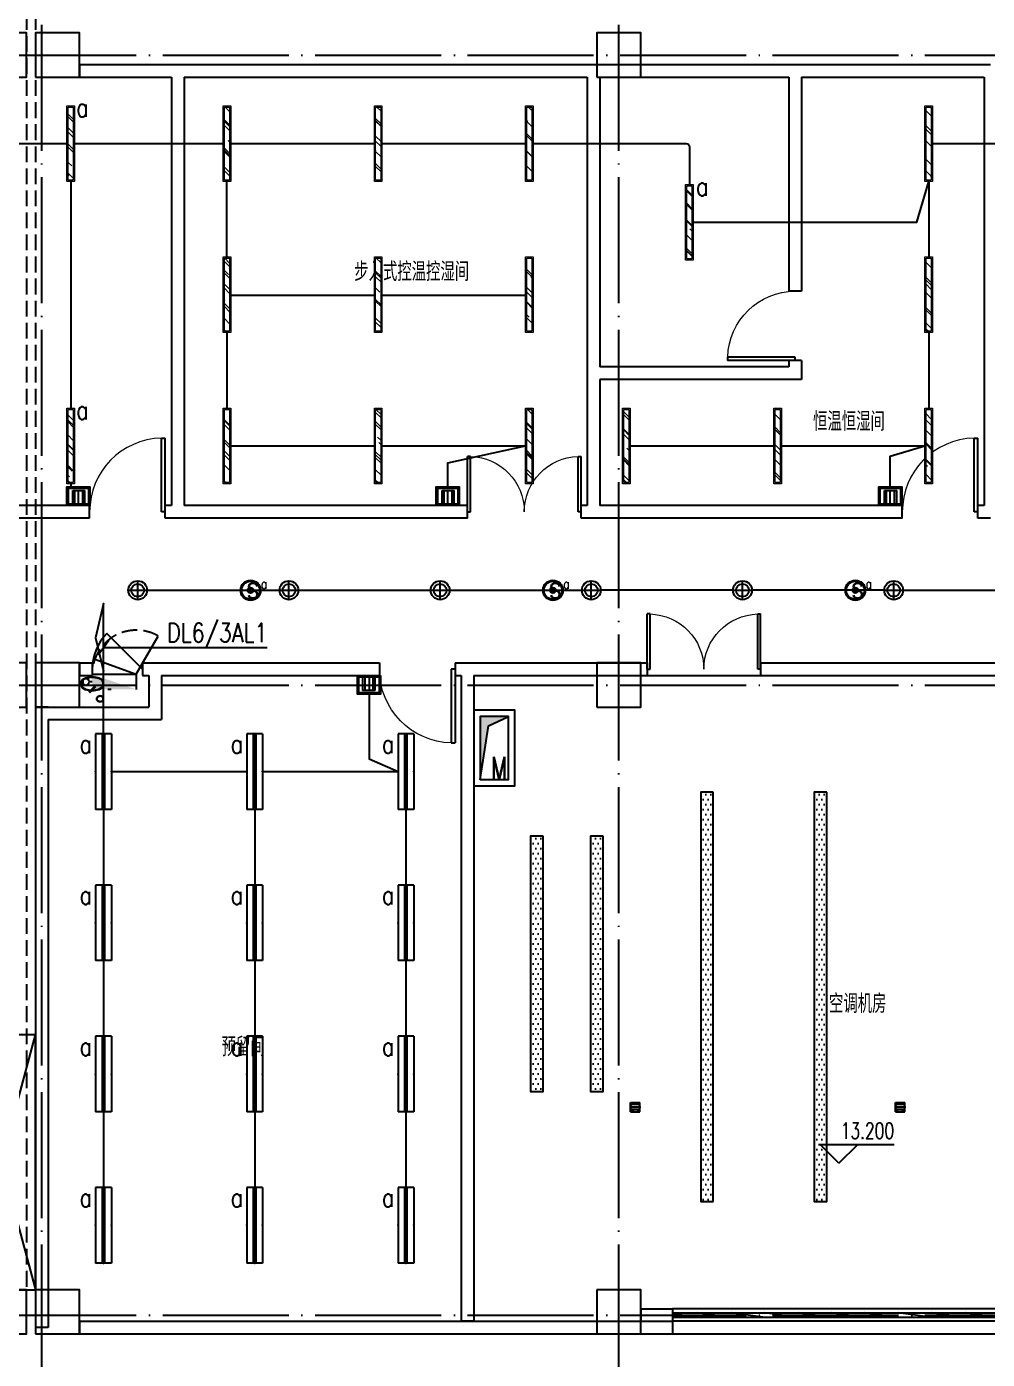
# Model space of a CAD drawing. Extents: x -621157 to 1764546, y -106808 to 741893.
# Drawn here: x 409024 to 424274, y 199297 to 220450 of the extents above; entities that cross this region are included whole.
import ezdxf
from ezdxf.enums import TextEntityAlignment as Align

# ---------------------------------------------------------------- set-up
doc = ezdxf.new("R2010")
doc.units = 0
doc.header["$LTSCALE"] = 1000
doc.header["$MEASUREMENT"] = 0
doc.linetypes.add('XREF-A-101-平面图_t3$0$DASH', pattern=[0.35, 0.25, -0.1])
doc.linetypes.add('XREF-A-101-平面图_t3$0$DOTE', pattern=[2.4200000000000004, 2, -0.2, 0.02, -0.2])
for name, color, linetype in [('0-底图', 7, 'Continuous'), ('A-吊顶图及精装修区域', 7, 'Continuous'), ('EQUIP-照明', 3, 'Continuous'), ('I-LIGHT', 3, 'Continuous'), ('SIG_TEXT', 2, 'Continuous'), ('WIRE-控制', 6, 'Continuous'), ('WIRE-照明', 4, 'Continuous'), ('XREF-A-101-平面图_t3$0$A-COLUMN', 8, 'Continuous'), ('XREF-A-101-平面图_t3$0$A-DIM_ELEV', 8, 'Continuous'), ('XREF-A-101-平面图_t3$0$A-DOTE', 8, 'Continuous'), ('XREF-A-101-平面图_t3$0$A-GROUND', 8, 'Continuous'), ('XREF-A-101-平面图_t3$0$A-PUB_HATCH', 8, 'Continuous'), ('XREF-A-101-平面图_t3$0$A-ROOM-CH', 8, 'Continuous'), ('XREF-A-101-平面图_t3$0$A-SEE', 8, 'Continuous'), ('XREF-A-101-平面图_t3$0$A-WALL', 8, 'Continuous'), ('XREF-A-101-平面图_t3$0$A-WALL-FILL', 8, 'Continuous'), ('XREF-A-101-平面图_t3$0$A-WINDOW', 8, 'Continuous'), ('XREF-A-101-平面图_t3$0$M-HOLE', 8, 'Continuous'), ('XREF-A-101-平面图_t3$0$P-EQUIPMENT', 8, 'Continuous'), ('XREF-A-101-平面图_t3$0$PUB_TEXT', 8, 'Continuous'), ('XREF-A-101-平面图_t3$0$水-尺寸', 8, 'Continuous'), ('控制系统', 6, 'Continuous')]:
    doc.layers.add(name, color=color, linetype=linetype)
doc.layers.add('弱电设备层', color=1, linetype='Continuous', lineweight=9)
doc.layers.add('灯具图例与顶面填充$0$I-C-light', color=3, linetype='Continuous', lineweight=13)
doc.styles.add('_TEL_DIM', font='SIMPLEX', dxfattribs={"width": 0.8, "height": 3.5, "bigfont": 'HZTXT'})
doc.styles.add('DIM_FONT', font='ROMANS', dxfattribs={"width": 0.8, "bigfont": 'HZDXC'})
doc.styles.get("Standard").update_dxf_attribs({"font": 'romans.shx', "bigfont": 'HZDXC.SHX'})
doc.styles.add('XREF-A-101-平面图_t3$0$-HZDXCROMANS', font='ROMANS.shx', dxfattribs={"bigfont": 'HZDXC.shx'})
doc.styles.add('XREF-A-101-平面图_t3$0$A-STANDARD', font='SIMPLEX', dxfattribs={"bigfont": 'GBCBIG'})
doc.styles.add('XREF-A-101-平面图_t3$0$hzdxcROMANS', font='ROMANS', dxfattribs={"width": 0.8, "bigfont": 'HZDXC'})
doc.styles.add('XZC', font='SIMPLEX.SHX', dxfattribs={"width": 0.7, "bigfont": 'hztxt.shx'})
doc.linetypes.add('Ground', pattern='A,0.75,-0.125,[135,sr.shx,S=0.1,R=0,X=-0.15,Y=0],0.125,-0.125', length=1.125)
doc.linetypes.add('LED_LINE', pattern='A,12.7,-5.08,["LED",XZC,S=2.54,R=0,X=-2.54,Y=-1.27],-6.35', length=24.13)
doc.dimstyles.get("Standard").update_dxf_attribs({"dimscale": 100, "dimtxt": 3.5, "dimasz": 1, "dimexe": 2.5, "dimexo": 3, "dimgap": 1.5, "dimtad": 1, "dimdec": 0, "dimzin": 0, "dimdsep": 46, "dimtxsty": 'Standard', "dimblk": 'ARCHTICK', "dimcen": 0.09, "dimadec": 0, "dimazin": 0, "dimtfac": 1, "dimtdec": 0, "dimtix": 1, "dimtmove": 2, "dimatfit": 3, "dimfxl": 0, "dimtolj": 1, "dimtzin": 0, "dimarcsym": 0})

# ---------------------------------------------------------------- blocks, each defined once
blk = doc.blocks.new('XREF-A-101-平面图_t3$0$柱网3F')
at = {"layer": 'XREF-A-101-平面图_t3$0$A-COLUMN'}
for points in [[(37399.99999933597, -20350.00000055961), (38099.99999971781, -20350.00000055961), (38099.99999971781, -19650.00000055961), (37399.99999933597, -19650.00000055961)], [(38240.00000058487, -20349.99999999697), (38940.00000096671, -20349.99999999697), (38940.00000096671, -19649.99999999697), (38240.00000058487, -19649.99999999697)], [(47150, -20349.99999999697), (47850, -20349.99999999697), (47850, -19649.99999999697), (47150, -19649.99999999697)], [(37399.99999919068, -30350.00000028231), (38099.99999957252, -30350.00000028231), (38099.99999957252, -29650.00000028231), (37399.99999919068, -29650.00000028231)], [(38240.00000058487, -30349.99999971967), (38940.00000096671, -30349.99999971967), (38940.00000096671, -29649.99999971967), (38240.00000058487, -29649.99999971967)], [(47150, -30349.99999971967), (47850, -30349.99999971967), (47850, -29649.99999971967), (47150, -29649.99999971967)], [(37399.99999919068, -40300.00000000419), (38099.99999957252, -40300.00000000419), (38099.99999957252, -39600.00000000419), (37399.99999919068, -39600.00000000419)], [(38239.99999957252, -40300.00000000419), (38939.99999995437, -40300.00000000419), (38939.99999995437, -39600.00000000419), (38239.99999957252, -39600.00000000419)], [(47149.99999957252, -39600.00000000419), (47149.99999957252, -40299.99999931082), (47849.99999957252, -40299.99999931082), (47849.99999957252, -39600.00000000419)]]:
    blk.add_lwpolyline(points, close=True, dxfattribs=at)
blk = doc.blocks.new('XREF-A-101-平面图_t3$0$ROOM')
at = {"layer": 'XREF-A-101-平面图_t3$0$A-ROOM-CH', "style": 'XREF-A-101-平面图_t3$0$-HZDXCROMANS', "width": 0.6}
for tag, p in [('中文房间名称', (0, -999.9999999999964)), ('英文房间名称', (0, -1499.999999999996))]:
    blk.add_attdef(tag, text='', height=300, dxfattribs=at).set_placement(p, align=Align.CENTER)
blk = doc.blocks.new('_ArchTick')
at = {"color": 0, "linetype": 'ByBlock', "const_width": 0.4}
blk.add_lwpolyline([(-0.5, -0.5), (0.5, 0.5)], dxfattribs=at)
blk = doc.blocks.new('*D25423')
at = {"layer": 'Defpoints', "color": 0}
blk.add_point((0, 0), dxfattribs=at)
blk.add_point((0, 0), dxfattribs=at)
blk.add_point((0, 0), dxfattribs=at)
blk.add_point((0, 0), dxfattribs=at)
at = {"layer": 'XREF-A-101-平面图_t3$0$水-尺寸', "color": 0, "linetype": 'ByBlock', "lineweight": -2}
blk.add_line((0, 300), (0, 250), dxfattribs=at)
blk.add_line((0, 300), (0, 250), dxfattribs=at)
blk.add_arc((0, 0), 0, 180, 180, dxfattribs=at)
at = {"layer": 'XREF-A-101-平面图_t3$0$水-尺寸', "color": 0, "linetype": 'ByBlock', "lineweight": -2, "xscale": 100, "yscale": 100, "zscale": 100}
for rotation in [90, 90.00000000000001]:
    blk.add_blockref('_ArchTick', (0, 0), dxfattribs=dict(at, rotation=rotation))
at = {"layer": 'XREF-A-101-平面图_t3$0$水-尺寸', "color": 0, "insert": (0, 0), "char_height": 350, "attachment_point": 5}
blk.add_mtext('\\A1;0%%d', dxfattribs=at)
blk = doc.blocks.new('XREF-A-101-平面图_t3$0$地漏1')
for p, q in [((-75, -75.00000000000091), (-75, 75)), ((75, 75), (-75, 75)), ((-40, 75), (-40, -75)), ((0, 75), (0, -75)), ((40, 75), (40, -75)), ((75, -74.99999999999909), (75, 75)), ((75, -74.99999999999909), (-75, -75.00000000000091))]:
    blk.add_line(p, q)
blk.add_circle((0, 0), 75)
blk = doc.blocks.new('XREF-A-101-平面图_t3$0$G$C763C4DB6')
at = {"layer": 'XREF-A-101-平面图_t3$0$PUB_TEXT', "zscale": 0.5, "rotation": 270}
for p in [(-6260.308882353653, 99999.79999989405), (-2055.308882837009, 99999.79999989405)]:
    blk.add_blockref('XREF-A-101-平面图_t3$0$地漏1', p, dxfattribs=at)
blk = doc.blocks.new('XREF-A-101-平面图_t3$0$轴网(3)')
at = {"layer": 'XREF-A-101-平面图_t3$0$A-DOTE', "linetype": 'XREF-A-101-平面图_t3$0$DOTE'}
for p, q in [((38340, -3300.000000282307), (38340, 43300.00000002701)), ((47500, -3300.000000282307), (47500, 43300.00000002701)), ((-3300.000003941357, 20000), (69800.00000013877, 20000)), ((-3300.000003941357, 10000), (69800.00000013877, 10000)), ((-3300.000003941357, 0), (69800.00000013877, 0))]:
    blk.add_line(p, q, dxfattribs=at)
blk = doc.blocks.new('XREF-A-101-平面图_t3$0$G$CBCE2A1B7')
at = {"layer": 'XREF-A-101-平面图_t3$0$A-SEE'}
blk.add_lwpolyline([(37150.13167648215, 200399.9999994778), (38240.13157696871, 200399.9999994778), (38240.13157696871, 204450.0015677403), (37150.13167648215, 204450.0015677403)], close=True, dxfattribs=at)
for points in [[(37150.13167648215, 200399.9999994778), (38240.13157696871, 204450.0015677403)], [(37150.13167648215, 204450.0015677403), (38240.13157696871, 200399.9999994778)]]:
    blk.add_lwpolyline(points, dxfattribs=at)
blk = doc.blocks.new('XREF-A-101-平面图_t3$0$WINDOW2DLIB$SYSLIB$00000012')
at = {"color": 0}
for points in [[(-0.4999999999983409, 0.5000000000445652), (-0.4999999999999964, -0.4999999999999716)], [(0.5000000000016591, 0.4999999999536158), (-0.4999999999983409, 0.5000000000445652)], [(0.4999999999983338, -0.5000000000463842), (0.4999999999999609, 0.4999999999999432)], [(-0.499999999999428, 0.1666666667124446), (0.500000000000572, 0.1666666666205998)], [(-0.3838834764901549, -0.166666666632409), (-0.4479860405916831, 0.1666666667079113)], [(-0.3158924398378069, -0.166666666637866), (-0.3799950039392748, 0.1666666667006353)], [(-0.2479014031851996, -0.166666666645142), (-0.3120039672867243, 0.1666666666951784)], [(-0.1799103665328481, -0.1666666666505989), (-0.2440129306343159, 0.1666666666887977)], [(-0.1119193298802692, -0.1666666666569512), (-0.1760218939817904, 0.1666666666824455)], [(-0.04392829322788927, -0.1666666666633319), (-0.1080308573293216, 0.1666666666760648)], [(0.02406274342471804, -0.1666666666696841), (-0.04003982067680312, 0.1666666666697125)], [(0.09205378007703402, -0.1666666666751411), (0.02795121597557682, 0.1666666666642556)], [(0.1600448167296129, -0.1666666666815217), (0.0959422526280953, 0.1666666666578749)], [(0.2280358533819644, -0.166666666687874), (0.163933289280525, 0.1666666666505989)], [(0.2960268900345753, -0.1666666666942547), (0.231924325933047, 0.1666666666460657)], [(0.3640179266869801, -0.1666666667006069), (0.2999153625854838, 0.166666666639685)], [(0.4320089633395341, -0.1666666667060639), (0.3679063992380058, 0.166666666632409)], [(0.4999999999916831, -0.1666666667115209), (0.4358974358904746, 0.1666666666260568)], [(-0.4518745131427302, -0.1666666666260284), (-0.5000000000072298, 0.08358586507802102)], [(-0.500000000000572, -0.1666666666214951), (0.499999999999428, -0.1666666667124446)], [(0.4999999999983338, -0.5000000000463842), (-0.5000000000016662, -0.4999999999554348)]]:
    blk.add_lwpolyline(points, dxfattribs=at)
blk = doc.blocks.new('XREF-A-101-平面图_t3$0$DOOR2DLIB$SYSLIB$00000108')
at = {"color": 0}
for p, q in [((-0.5, -5.684341886080802e-17), (-0.5000000000000007, 0.4875)), ((-0.4750000000000007, 0.4875), (-0.5000000000000007, 0.4875)), ((-0.475, -2.842170943040401e-17), (-0.4750000000000007, 0.4875)), ((0.475, -2.842170943040401e-17), (0.4750000000000007, 0.4875)), ((0.4750000000000007, 0.4875), (0.5000000000000007, 0.4875)), ((0.5, -5.684341886080802e-17), (0.5000000000000007, 0.4875)), ((-0.5, -5.684341886080802e-17), (-0.475, -2.842170943040401e-17)), ((0.5, -5.684341886080802e-17), (0.475, -2.842170943040401e-17))]:
    blk.add_line(p, q, dxfattribs=at)
at = {"color": 0, "lineweight": 13}
for centre, start, end in [((-0.4875, -4.263256414560601e-17), 0, 88.53071641864632), ((0.4875, -4.263256414560601e-17), 91.4692835813537, 180)]:
    blk.add_arc(centre, 0.4875, start, end, dxfattribs=at)
blk = doc.blocks.new('XREF-A-101-平面图_t3$0$DOOR2DLIB$SYSLIB$00000107')
at = {"color": 0}
for p, q in [((0.45, 0.9750000000000001), (0.5000000000000002, 0.9750000000000001)), ((0.45, 0), (0.45, 0.9750000000000001)), ((0.5, 0), (0.5, 0.9750000000000001)), ((0.5, 0), (0.45, 0))]:
    blk.add_line(p, q, dxfattribs=at)
at = {"color": 0, "lineweight": 13}
blk.add_arc((0.475, 0), 0.975, 91.4692835813538, 180, dxfattribs=at)
blk = doc.blocks.new('XREF-A-101-平面图_t3$0$DOOR2DLIB$SYSLIB$00000101')
at = {"color": 0}
blk.add_line((0.4999999999999964, 3.552713678800501e-15), (-0.2071067811864751, 0.7071067811864857), dxfattribs=at)
blk.add_arc((0.5000000000013856, -1.154631945610163e-12), 1.000000000001696, 135, 180, dxfattribs=at)
blk = doc.blocks.new('筒灯')
at = {"color": 8}
for p, q in [((150.000000493601, 4.433095455169678e-07), (-150.0000005108304, 4.433095455169678e-07)), ((4.656612873077393e-09, 150.0000012107193), (6.05359673500061e-09, -150.0000003315508))]:
    blk.add_line(p, q, dxfattribs=at)
blk.add_circle((6.05359673500061e-09, -3.390014171600342e-07), 150.0000004976955)
blk.add_circle((6.05359673500061e-09, -3.390014171600342e-07), 102.0000002986173, dxfattribs=at)
blk = doc.blocks.new('G$C3816A8C5')
at = {"layer": '弱电设备层', "lineweight": -3}
for p, q in [((-114.4877309418807, 24.70498821584624), (-114.4877309418807, 297.8397241578496)), ((-114.4877309418807, 297.8397241578496), (129.2854654945259, 297.8397241578496)), ((-72.43101293776999, 24.70498821584624), (-72.43101293776999, 297.8397241578496)), ((0.9039043843513355, 24.70498821584624), (0.9039043843513355, 297.8397241578496)), ((87.22874749041512, 24.70498821584624), (87.22874749041512, 297.8397241578496)), ((129.2854654945259, 24.70498821584624), (129.2854654945259, 297.8397241578496))]:
    blk.add_line(p, q, dxfattribs=at)
for points in [[(-227.8072197995207, 0), (-227.8072197995207, 368.1061068811396), (227.8072197995498, 368.1061068811396), (227.8072197995498, 0)], [(-200.4067214243405, 24.70498821584624), (-200.4067214243405, 340.8878406441363), (202.2145301930141, 340.8878406441363), (202.2145301930141, 24.70498821584624)]]:
    blk.add_lwpolyline(points, close=True, dxfattribs=at)
blk = doc.blocks.new('灯具图例与顶面填充$0$顶面图例$0$16-吊线灯-011')
at = {"color": 8}
blk.add_wipeout([(7.275957614183426e-11, 35.00000000004627), (7.275957614183426e-11, -24.999999999941792), (600.0000000000729, -24.999999999941792), (600.0000000000729, 35.00000000004627)], dxfattribs=at)
at = {"linetype": 'ByBlock'}
h = blk.add_hatch(dxfattribs=at)
h.set_pattern_fill('AR-RROOF', color=250, scale=5.000000000000005, angle=45)
h.set_pattern_definition([(45, (-809054.5176803959, -461832.9262940821), (107.7630734528299, 287.3681958742129), [1905.000000000004, -254.0000000000005, 635.0000000000007, -127.0000000000002]), (45, (-808979.981554591, -461668.5876070666), (-209.2399676209113, 29.63484519952821), [381.0000000000003, -41.91000000000004, 762.0000000000007, -95.25000000000009]), (45, (-809085.9485768196, -461711.6928364477), (406.8056022844329, 527.1410343067594), [1016.000000000002, -177.8000000000002, 508.000000000001, -127.0000000000002])])
h.paths.add_polyline_path([(10.00000000004366, 24.99999999262218), (590.0000000000437, 24.99999999262218), (590.0000000000437, -15.00000000740692), (10.00000000004366, -15.00000000740692)])
at = {"color": 0, "linetype": 'ByBlock'}
for points in [[(4.365574568510056e-11, 35.00000000007276), (600.0000000000437, 35.00000000007276), (600.0000000000437, -24.99999999995634), (4.365574568510056e-11, -24.99999999995634)], [(10.00000000004366, 24.99999999262218), (590.0000000000437, 24.99999999262218), (590.0000000000437, -15.00000000740692), (10.00000000004366, -15.00000000740692)]]:
    blk.add_lwpolyline(points, close=True, dxfattribs=at)
blk = doc.blocks.new('G$C3E644883')
at = {"layer": '灯具图例与顶面填充$0$I-C-light', "xscale": 2, "yscale": 2, "zscale": 2, "rotation": 90}
for p in [(-27690.00000059119, -22006.01794459048), (-25210.00000062387, -22006.01794459519), (-22810.00000062946, -22006.01794459519), (-20410.00000063505, -22006.01794459519), (-14070.00000063505, -22006.01794459519), (-17870.00000063505, -23255.61098376324), (-25210.00000062387, -24406.01794459519), (-22810.00000062946, -24406.01794459519), (-20410.00000063505, -24406.01794459519), (-14070.00000063505, -24406.01794459519), (-27690.00000059119, -26806.01794459048), (-25210.00000062387, -26806.01794459519), (-22810.00000062946, -26806.01794459519), (-20410.00000063505, -26806.01794459519), (-18870.00000062387, -26806.01794459519), (-16470.00000062946, -26806.01794459519), (-14070.00000063505, -26806.01794459519)]:
    blk.add_blockref('灯具图例与顶面填充$0$顶面图例$0$16-吊线灯-011', p, dxfattribs=at)
at = {"layer": 'SIG_TEXT', "style": 'DIM_FONT', "width": 0.7999999999999999}
for p in [(-27615.33615235443, -20983.68792165554, -672), (-17775.04595992935, -22233.28096082358, -672), (-27615.33615235443, -25783.68792165554, -672)]:
    blk.add_text('a', height=299.9999969301508, dxfattribs=at).set_placement(p)
blk = doc.blocks.new('$equip_U$00000103(3T96GD2-PC)')
for p, q in [((-1.200000000004366, 0.25), (1.19999999999709, 0.25)), ((-1.200000000004366, 0.25), (-1.200000000004366, -0.25)), ((1.19999999999709, 0.25), (1.19999999999709, -0.25)), ((-1.200000000004366, -0.25), (1.19999999999709, -0.25))]:
    blk.add_line(p, q)
at = {"const_width": 0.14}
blk.add_lwpolyline([(-1.200000000004366, 0), (1.19999999999709, 0)], dxfattribs=at)
for p in [(-1.200000000004366, 0), (0, 0.25), (1.19999999999709, 0), (0, -0.25)]:
    blk.add_point(p)
at = {"color": 7, "style": '_TEL_DIM', "flags": 1}
for tag in ['REMARK', 'A']:
    blk.add_attdef(tag, text='', height=2e-05, dxfattribs=at).set_placement((0, 0), align=Align.MIDDLE_CENTER)
blk = doc.blocks.new('$equip_U$00000113(3T96GD2-PC)')
blk.add_blockref('$equip_U$00000103(3T96GD2-PC)', (3.637978807091713e-12, 0))
at = {"color": 7, "style": '_TEL_DIM', "flags": 1}
for tag in ['REMARK', 'A']:
    blk.add_attdef(tag, text='', height=2e-05, dxfattribs=at).set_placement((0, 0), align=Align.MIDDLE_CENTER)
blk = doc.blocks.new('$equip_U$00000128(7WHLKQ2-PC)')
blk.add_blockref('$equip_U$00000113(3T96GD2-PC)', (0, 0))
at = {"color": 7, "style": '_TEL_DIM', "flags": 1}
blk.add_attdef('A', text='', height=2e-05, dxfattribs=at).set_placement((0, 0), align=Align.MIDDLE_CENTER)
blk = doc.blocks.new('SS')
at = {"layer": '控制系统'}
for p, q in [((351296.038654938, 52792.63457355965), (351149.4555883026, 52792.63457355965)), ((351290.4596691587, 52820.68202909302), (351155.0345740816, 52764.58711802625)), ((351155.0345740816, 52820.68202909302), (351290.4596691589, 52764.58711802625)), ((351170.9221814078, 52844.45951377213), (351274.5720618328, 52740.80963334715)), ((351274.5720618328, 52844.45951377213), (351170.9221814078, 52740.80963334715)), ((351194.699666087, 52860.34712109803), (351250.7945771536, 52724.92202602094)), ((351250.7945771537, 52860.3471210982), (351194.699666087, 52724.92202602094)), ((351222.7471216203, 52865.92610687733), (351222.7471216203, 52719.34304024195))]:
    blk.add_line(p, q, dxfattribs=at)
for radius in [302.5488719271049, 271.6729293606855, 83.51830983058623, 73.29153331768786]:
    blk.add_circle((351222.7471216203, 52792.63457355965), radius, dxfattribs=at)
at = {"color": 7, "style": '_TEL_DIM', "width": 0.7999999999999998}
blk.add_text('s', height=673.2195845697329, dxfattribs=at).set_placement((351098.1309918379, 52553.55813561331))
at = {"layer": 'SIG_TEXT', "style": 'DIM_FONT', "width": 0.75}
blk.add_text('a', height=299.9999999301508, dxfattribs=at).set_placement((351534.8636026714, 52834.51685325167))
blk = doc.blocks.new('XREF-A-101-平面图_t3$0$单出口消火栓新')
for p, q in [((-240.0000000015134, 700), (-846.2177826506086, 1049.999999999956)), ((-479.4141003288096, 42.21516544965561), (-240.0000000015134, 700)), ((-240.0000000008149, 0), (-240.0000000015134, 700)), ((-240.0000000015134, 700), (-1.513399183750153e-09, 700))]:
    blk.add_line(p, q)
at = {"color": 0, "linetype": 'XREF-A-101-平面图_t3$0$DASH'}
blk.add_arc((-240.0000000015134, 700.0000000000018), 699.9999999999661, 150.0000000000027, 270.0000000000572, dxfattribs=at)
blk.add_solid([(-240.0000000001164, 0), (0, 0), (-1.513399183750153e-09, 700)])
at = {"layer": 'XREF-A-101-平面图_t3$0$水-尺寸', "linetype": 'ByBlock'}
dim = blk.add_angular_dim_3p(base=(0, 0), center=(0, 0), p1=(0, 0), p2=(0, 0), dimstyle='Standard', dxfattribs=at)
dim.commit()
dim.dimension.update_dxf_attribs({"geometry": '*D25423', "text_midpoint": (0, 0)})
blk = doc.blocks.new('*U25256')
at = {"layer": 'XREF-A-101-平面图_t3$0$P-EQUIPMENT', "color": 10}
blk.add_line((2.328306436538696e-10, 120.0000000017171), (50.00000000023283, 120.0000000017171), dxfattribs=at)
at = {"layer": 'XREF-A-101-平面图_t3$0$P-EQUIPMENT'}
blk.add_circle((100, 120.0000000000582), 50, dxfattribs=at)
at = {"layer": 'XREF-A-101-平面图_t3$0$P-EQUIPMENT', "xscale": -1, "rotation": 90}
blk.add_blockref('XREF-A-101-平面图_t3$0$单出口消火栓新', (0, 0), dxfattribs=at)
blk = doc.blocks.new('XREF-A-101-平面图_t3$0$G$C156FCA62')
at = {"layer": 'XREF-A-101-平面图_t3$0$P-EQUIPMENT', "xscale": -1}
blk.add_blockref('*U25256', (39140.00000463438, 209930.0000004848), dxfattribs=at)
blk = doc.blocks.new('*U25374')
at = {"layer": 'XREF-A-101-平面图_t3$0$P-EQUIPMENT', "color": 10}
blk.add_line((2.328306436538696e-10, 120.0000000017171), (50.00000000023283, 120.0000000017171), dxfattribs=at)
at = {"layer": 'XREF-A-101-平面图_t3$0$P-EQUIPMENT'}
blk.add_circle((100, 120.0000000000582), 50, dxfattribs=at)
at = {"layer": 'XREF-A-101-平面图_t3$0$P-EQUIPMENT', "xscale": -1, "rotation": 90}
blk.add_blockref('XREF-A-101-平面图_t3$0$单出口消火栓新', (0, 0), dxfattribs=at)
blk = doc.blocks.new('XREF-A-101-平面图_t3$0$G$C646F86AA')
at = {"layer": 'XREF-A-101-平面图_t3$0$P-EQUIPMENT', "xscale": -1}
blk.add_blockref('*U25374', (39140.00000096776, 209930.000000687), dxfattribs=at)
blk = doc.blocks.new('XREF-A-101-平面图_t3')
at = {"layer": 'XREF-A-101-平面图_t3$0$A-PUB_HATCH'}
h = blk.add_hatch(color=256, dxfattribs=at)
h.dxf.hatch_style = 1
h.paths.add_polyline_path([(245750.0000002469, 209500.0000002802), (245300.0000002205, 209500.0000002803), (245300.0000000871, 208500.0000002803), (245432.0109595227, 209351.8894092792)])
h = blk.add_hatch(dxfattribs=at)
h.set_pattern_fill('DOTS', color=256, scale=50)
h.set_pattern_definition([(0, (9594.999999749125, 200799.9999999958), (39.6875, 79.375), [0, -79.375])])
h.paths.add_polyline_path([(249000, 208299.9999999958), (248800, 208299.9999999958), (248800, 201799.9999999958), (249000, 201799.9999999958)])
h = blk.add_hatch(dxfattribs=at)
h.set_pattern_fill('DOTS', color=256, scale=50)
h.set_pattern_definition([(0, (11394.99999974912, 200799.9999999958), (39.6875, 79.375), [0, -79.375])])
h.paths.add_polyline_path([(250800, 208299.9999999958), (250600, 208299.9999999958), (250600, 201799.9999999958), (250800, 201799.9999999958)])
h = blk.add_hatch(dxfattribs=at)
h.set_pattern_fill('DOTS', color=256, scale=50)
h.set_pattern_definition([(0, (6894.999999750056, 200100.0000000871), (39.6875, 79.375), [0, -79.375])])
h.paths.add_polyline_path([(246300.0000000009, 207600.0000000871), (246100.0000000009, 207600.0000000871), (246100.0000000009, 203549.9999999958), (246300.0000000009, 203549.9999999958)])
h = blk.add_hatch(dxfattribs=at)
h.set_pattern_fill('DOTS', color=256, scale=50)
h.set_pattern_definition([(0, (7844.999999750056, 200100.0000000871), (39.6875, 79.375), [0, -79.375])])
h.paths.add_polyline_path([(247250.0000000009, 207600.0000000871), (247050.0000000009, 207600.0000000871), (247050.0000000009, 203549.9999999958), (247250.0000000009, 203549.9999999958)])
at = {"layer": 'XREF-A-101-平面图_t3$0$A-DIM_ELEV'}
for p, q in [((250994.5864653939, 202407.8584457243), (250694.5864653939, 202707.8584457243)), ((250694.5864653939, 202707.8584457243), (251868.8799001698, 202707.8584457243)), ((250994.5864653939, 202407.8584457243), (251294.5864653939, 202707.8584457243))]:
    blk.add_line(p, q, dxfattribs=at)
at = {"layer": 'XREF-A-101-平面图_t3$0$A-GROUND', "linetype": 'XREF-A-101-平面图_t3$0$DASH'}
for points in [[(238100, 239199.9999997177), (238099.9999996602, 200399.9999999958)], [(238240.0000000456, 239199.9999997177), (238239.9999997058, 200399.9999999958)]]:
    blk.add_lwpolyline(points, dxfattribs=at)
at = {"layer": 'XREF-A-101-平面图_t3$0$A-SEE'}
blk.add_lwpolyline([(248349.9999996042, 199699.9999998941), (256149.9999996042, 199699.9999998941)], dxfattribs=at)
at = {"layer": 'XREF-A-101-平面图_t3$0$A-WALL'}
for p, q in [((238940.0000009667, 219850.000000003), (240499.9999993648, 219850.000000003)), ((238940.0000009667, 219850.000000003), (238940.0000009667, 219650.000000003)), ((240499.9999993648, 219850.000000003), (247099.9999993648, 219850.000000003)), ((247099.9999993648, 219850.000000003), (250299.9999993648, 219850.000000003)), ((250299.9999993648, 219850.000000003), (253399.9999993648, 219850.000000003)), ((238940.0000009667, 219650.000000003), (240399.9999993648, 219650.000000003)), ((240399.9999993648, 219650.000000003), (240399.9999993648, 212849.9999999958)), ((240599.9999993648, 219650.000000003), (240599.9999993648, 212849.9999999958)), ((240599.9999993648, 219650.000000003), (246999.9999993648, 219650.000000003)), ((246999.9999993648, 219650.000000003), (246999.9999993648, 214950.000000003)), ((247199.9999993648, 219650.000000003), (250199.9999993648, 219650.000000003)), ((247199.9999993648, 219650.000000003), (247199.9999993648, 215050.000000003)), ((250199.9999993648, 219650.000000003), (250199.9999993648, 216250.000000003)), ((250399.9999993648, 219650.000000003), (253299.9999993648, 219650.000000003)), ((250399.9999993648, 219650.000000003), (250399.9999993648, 216250.000000003)), ((253299.9999993648, 219650.000000003), (253299.9999993648, 212849.9999999958)), ((250199.9999993648, 215150.000000003), (250199.9999993648, 215050.000000003)), ((250399.9999993648, 215150.000000003), (250399.9999993648, 214850.000000003)), ((246999.9999993648, 214950.000000003), (246999.9999993648, 212849.9999999958)), ((250199.9999993648, 215050.000000003), (247199.9999993648, 215050.000000003)), ((250399.9999993648, 214850.000000003), (247199.9999993648, 214850.000000003)), ((247199.9999993648, 214850.000000003), (247199.9999993648, 212849.9999999958)), ((239099.9999993648, 212849.9999999958), (233199.9999993648, 212849.9999999958)), ((240399.9999993648, 212849.9999999958), (240299.9999993648, 212849.9999999958)), ((245099.9999993648, 212849.9999999958), (240599.9999993648, 212849.9999999958)), ((246999.9999993648, 212849.9999999958), (246899.9999993648, 212849.9999999958)), ((252000.0685159882, 212849.9999999958), (247199.9999993648, 212849.9999999958)), ((253299.9999993648, 212849.9999999958), (253200.0685159882, 212849.9999999958)), ((239099.9999993648, 212649.9999999958), (233099.9999993648, 212649.9999999958)), ((240499.9999993648, 212649.9999999958), (240299.9999993648, 212649.9999999958)), ((245099.9999993648, 212649.9999999958), (240499.9999993648, 212649.9999999958)), ((247099.9999993648, 212649.9999999958), (246899.9999993648, 212649.9999999958)), ((252000.0685159882, 212649.9999999958), (247099.9999993648, 212649.9999999958)), ((253399.9999993648, 212649.9999999958), (253200.0685159882, 212649.9999999958)), ((238940.0000009667, 210349.9999996537), (239140.0000009667, 210349.9999996537)), ((238940.0000009667, 210349.9999996537), (238940.0000009667, 210149.9999996537)), ((239940.0000009667, 210349.9999996537), (240140.0000009667, 210349.9999996537)), ((240140.0000009667, 210349.9999996537), (243700.0000004834, 210349.9999996537)), ((244900.0000004834, 210349.9999996537), (245100.0000004834, 210349.9999996537)), ((245100.0000004834, 210349.9999996537), (247950, 210349.9999996537)), ((249750, 210349.9999996537), (255400.0000002468, 210349.9999996537)), ((238940.0000009667, 210149.9999996537), (239140.0000009667, 210149.9999996537)), ((239940.0000009667, 210149.9999996537), (240040.0000009667, 210149.9999996537)), ((240040.0000009667, 210149.9999996537), (240040.0000009667, 209649.9999997177)), ((240240.0000009667, 210149.9999996537), (243700.0000004834, 210149.9999996537)), ((240240.0000009667, 210149.9999996537), (240240.0000009667, 209449.9999997177)), ((244900.0000004834, 210149.9999996537), (245000.0000004834, 210149.9999996537)), ((245000.0000004834, 210149.9999996537), (245000.0000004834, 199899.9999998941)), ((245200.0000004834, 210149.9999996537), (245200.0000004834, 199899.9999998941)), ((245200.0000004834, 210149.9999996537), (247950, 210149.9999996537)), ((249750, 210149.9999996537), (255300.0000002468, 210149.9999996537)), ((238239.9999997912, 209650.0000002803), (238239.9999997912, 209549.9999997177)), ((238439.9999997912, 209650.0000002803), (238239.9999997912, 209650.0000002803)), ((238439.9999997912, 209649.9999997177), (240040.0000009667, 209649.9999997177)), ((238239.9999997912, 209549.9999997177), (238239.9999997912, 199800.0000002362)), ((238439.9999997912, 209449.9999997177), (240240.0000009667, 209449.9999997177)), ((238439.9999997912, 209449.9999997177), (238439.9999997912, 199800.0000002362)), ((238439.9999997912, 199800.0000002362), (238239.9999997912, 199800.0000002362)), ((245200.0000004834, 199899.9999998941), (245000.0000004834, 199899.9999998941))]:
    blk.add_line(p, q, dxfattribs=at)
for points in [[(250399.9999993648, 216250.000000003), (250199.9999993648, 216250.000000003)], [(250399.9999993648, 215150.000000003), (250199.9999993648, 215150.000000003)], [(239099.9999993648, 212649.9999999958), (239099.9999993648, 212849.9999999958)], [(240299.9999993648, 212649.9999999958), (240299.9999993648, 212849.9999999958)], [(245099.9999993648, 212649.9999999958), (245099.9999993648, 212849.9999999958)], [(246899.9999993648, 212649.9999999958), (246899.9999993648, 212849.9999999958)], [(252000.0685159882, 212649.9999999958), (252000.0685159882, 212849.9999999958)], [(253200.0685159882, 212649.9999999958), (253200.0685159882, 212849.9999999958)], [(239140.0000009667, 210349.9999996537), (239140.0000009667, 210149.9999996537)], [(239940.0000009667, 210349.9999996537), (239940.0000009667, 210149.9999996537)], [(243700.0000004834, 210349.9999996537), (243700.0000004834, 210149.9999996537)], [(244900.0000004834, 210349.9999996537), (244900.0000004834, 210149.9999996537)], [(247950, 210349.9999996537), (247950, 210149.9999996537)], [(249750, 210349.9999996537), (249750, 210149.9999996537)]]:
    blk.add_lwpolyline(points, dxfattribs=at)
at = {"layer": 'XREF-A-101-平面图_t3$0$A-WALL-FILL', "color": 171}
for p, q in [((247849.9999995725, 200099.9999998941), (248349.9999996042, 200099.9999998941)), ((247849.9999995725, 200099.9999998941), (247849.9999995725, 199899.9999998941)), ((238939.9999995725, 199899.9999998941), (248349.9999996042, 199899.9999998941)), ((238939.9999995725, 199899.9999998941), (238939.9999995725, 199699.9999998941)), ((238939.9999995725, 199699.9999998941), (248349.9999996042, 199699.9999998941)), ((247849.9999995725, 199899.9999998941), (248349.9999996042, 199899.9999998941)), ((248349.9999996042, 199899.9999998941), (248349.9999996042, 199699.9999998941))]:
    blk.add_line(p, q, dxfattribs=at)
blk.add_lwpolyline([(248349.9999996042, 200099.9999998941), (248349.9999996042, 199899.9999998941)], dxfattribs=at)
at = {"layer": 'XREF-A-101-平面图_t3$0$A-WINDOW'}
blk.add_line((247950, 210149.9999996537), (249750, 210149.9999996537), dxfattribs=at)
at = {"layer": 'XREF-A-101-平面图_t3$0$M-HOLE'}
for points in [[(245199.9999999945, 208400.0000002804), (245850.0000000209, 208400.0000002802), (245850.0000003395, 209600.0000002802), (245200.0000003131, 209600.0000002804)], [(245300.0000000871, 208500.0000002803), (245750.0000001135, 208500.0000002802), (245750.0000002469, 209500.0000002802), (245300.0000002205, 209500.0000002803)], [(249000, 208299.9999999958), (248800, 208299.9999999958), (248800, 201799.9999999958), (249000, 201799.9999999958)], [(250800, 208299.9999999958), (250600, 208299.9999999958), (250600, 201799.9999999958), (250800, 201799.9999999958)], [(246300.0000000009, 207600.0000000871), (246100.0000000009, 207600.0000000871), (246100.0000000009, 203549.9999999958), (246300.0000000009, 203549.9999999958)], [(247250.0000000009, 207600.0000000871), (247050.0000000009, 207600.0000000871), (247050.0000000009, 203549.9999999958), (247250.0000000009, 203549.9999999958)]]:
    blk.add_lwpolyline(points, close=True, dxfattribs=at)
blk.add_lwpolyline([(245750.0000002469, 209500.0000002802), (245300.0000002205, 209500.0000002803), (245300.0000000871, 208500.0000002803), (245432.0109595227, 209351.8894092792), (245750.0000002469, 209500.0000002802)], dxfattribs=at)
for name, p in [('XREF-A-101-平面图_t3$0$G$C156FCA62', (199999.9999999991, 0)), ('XREF-A-101-平面图_t3$0$G$C646F86AA', (199999.9999999991, 0)), ('XREF-A-101-平面图_t3$0$G$C646F86AA', (199999.9999999991, 0)), ('XREF-A-101-平面图_t3$0$G$C763C4DB6', (254020.2431621998, 103300)), ('XREF-A-101-平面图_t3$0$G$CBCE2A1B7', (199999.9999999991, 0))]:
    blk.add_blockref(name, p)
at = {"layer": 'XREF-A-101-平面图_t3$0$A-COLUMN'}
blk.add_blockref('XREF-A-101-平面图_t3$0$柱网3F', (200000, 240000), dxfattribs=at)
at = {"layer": 'XREF-A-101-平面图_t3$0$A-DOTE'}
blk.add_blockref('XREF-A-101-平面图_t3$0$轴网(3)', (200000, 200000), dxfattribs=at)
at = {"layer": 'XREF-A-101-平面图_t3$0$A-ROOM-CH'}
ref = blk.add_blockref('XREF-A-101-平面图_t3$0$ROOM', (244212.1099440306, 217411.6285304666), dxfattribs=at)
ref.add_attrib('中文房间名称', '步入式控温控湿间', dxfattribs={"height": 300, "style": 'XREF-A-101-平面图_t3$0$-HZDXCROMANS', "width": 0.8}).set_placement((244212.1099440306, 216411.6285304666), align=Align.CENTER)
ref = blk.add_blockref('XREF-A-101-平面图_t3$0$ROOM', (251153.0187284329, 215032.5352811345), dxfattribs=at)
ref.add_attrib('中文房间名称', '恒温恒湿间', dxfattribs={"height": 300, "style": 'XREF-A-101-平面图_t3$0$-HZDXCROMANS', "width": 0.8}).set_placement((251153.0187284329, 214032.5352811345), align=Align.CENTER)
ref = blk.add_blockref('XREF-A-101-平面图_t3$0$ROOM', (251292.5078490199, 205792.8409408618), dxfattribs=dict(at, xscale=-1))
ref.add_attrib('中文房间名称', '空调机房', dxfattribs={"height": 300, "style": 'XREF-A-101-平面图_t3$0$-HZDXCROMANS', "width": 0.8}).set_placement((251292.5078490199, 204792.8409408618), align=Align.CENTER)
ref = blk.add_blockref('XREF-A-101-平面图_t3$0$ROOM', (241537.3514752073, 205107.1251923879), dxfattribs=at)
ref.add_attrib('中文房间名称', '预留间', dxfattribs={"height": 300, "style": 'XREF-A-101-平面图_t3$0$-HZDXCROMANS', "width": 0.8}).set_placement((241537.3514752073, 204107.1251923879), align=Align.CENTER)
at = {"layer": 'XREF-A-101-平面图_t3$0$A-WINDOW'}
for name, p, xscale, yscale, zscale, rotation in [('XREF-A-101-平面图_t3$0$DOOR2DLIB$SYSLIB$00000107', (250299.9999993648, 215700.000000003), 1100, -1100, 1100, 270.0000000000008), ('XREF-A-101-平面图_t3$0$DOOR2DLIB$SYSLIB$00000107', (239699.9999993648, 212749.9999999958), -1200, -1200, -1200, 180), ('XREF-A-101-平面图_t3$0$DOOR2DLIB$SYSLIB$00000107', (252600.0685159882, 212749.9999999958), -1200, -1200, -1200, 180), ('XREF-A-101-平面图_t3$0$DOOR2DLIB$SYSLIB$00000108', (245999.9999993648, 212749.9999999958), 1800, -1800, 1800, 180)]:
    blk.add_blockref(name, p, dxfattribs=dict(at, xscale=xscale, yscale=yscale, zscale=zscale, rotation=rotation))
for name, p, xscale, yscale, zscale in [('XREF-A-101-平面图_t3$0$DOOR2DLIB$SYSLIB$00000108', (248850, 210249.9999996537), -1800, 1800, -1800), ('XREF-A-101-平面图_t3$0$DOOR2DLIB$SYSLIB$00000101', (239540.0000009667, 210249.9999996537), 800, 800, 800), ('XREF-A-101-平面图_t3$0$DOOR2DLIB$SYSLIB$00000107', (244300.0000004834, 210249.9999996537), 1200, -1200, 1200), ('XREF-A-101-平面图_t3$0$WINDOW2DLIB$SYSLIB$00000012', (252249.9999996042, 199999.9999998941), 7800, 200, 7800)]:
    blk.add_blockref(name, p, dxfattribs=dict(at, xscale=xscale, yscale=yscale, zscale=zscale))
at = {"layer": 'XREF-A-101-平面图_t3$0$A-DIM_ELEV', "color": 7, "style": 'XREF-A-101-平面图_t3$0$A-STANDARD', "width": 0.7058823529411765}
blk.add_text('13.200', height=255, dxfattribs=at).set_placement((251021.7370430249, 202797.8584457243))
at = {"layer": 'XREF-A-101-平面图_t3$0$M-HOLE', "style": 'XREF-A-101-平面图_t3$0$hzdxcROMANS', "width": 0.6999999999999998}
blk.add_text('M', height=360.0000000000001, dxfattribs=at).set_placement((245471.3708693462, 208500.0000002808))

msp = doc.modelspace()

# ---------------------------------------------------------------- block references
at = {"layer": '0-底图'}
msp.add_blockref('XREF-A-101-平面图_t3', (170924.2963020511, 0), dxfattribs=at)

# ---------------------------------------------------------------- next in the draw order: linework, layer by layer
at = {"layer": 'WIRE-控制', "linetype": 'Ground', "elevation": 672}
for points in [[(409784.2963014095, 218593.9820548882), (412144.2963013768, 218593.9820554049)], [(412264.2963013768, 218593.982055405), (414544.2963013712, 218593.982055405)], [(414664.2963013712, 218593.982055405), (416944.2963013657, 218593.982055405)], [(423404.2963013657, 218593.9820548882), (425244.2963013712, 218593.9820548882)], [(412204.2963013768, 216793.982055405), (412204.2963013768, 217993.982055405)], [(423344.2963013656, 217993.9820548882), (423344.2963013656, 216793.9820548882)], [(412264.2963013768, 216190.3310014819), (414544.2963013712, 216190.3310014819)], [(414664.2963013712, 216190.3310014819), (416944.2963013656, 216190.3310014819)], [(412204.2963013768, 215593.982055405), (412204.2963013768, 214393.982055405)], [(423344.2963013656, 215593.9820548881), (423344.2963013656, 214393.9820548882)], [(412264.2963013768, 213793.982055405), (414544.2963013712, 213793.982055405)], [(414664.2963013712, 213793.982055405), (416944.2963013657, 213793.982055405)], [(418604.2963013768, 213793.9820548882), (420884.2963013712, 213793.9820548882)], [(421004.2963013712, 213793.9820548881), (423284.2963013657, 213793.9820548881)]]:
    msp.add_lwpolyline(points, dxfattribs=at)
at = {"layer": 'WIRE-控制', "linetype": 'Ground'}
for points in [[(410937.6172231504, 211503.6342116847), (413037.6172221401, 211503.6342105112)], [(413337.6172231592, 211503.6342085443), (415437.6172221488, 211503.6342073708)], [(415737.6172231532, 211503.6342085554), (417837.6172221429, 211503.634207382)], [(420237.6172221509, 211503.6342062141), (418137.6172231281, 211503.6342081643)], [(422637.6172221348, 211503.6342106702), (420537.6172231361, 211503.6342072414)], [(422937.6172231302, 211503.6342105559), (425037.6172221638, 211503.6342086002)], [(410369.2963021889, 208624.9999997738), (412519.2963021878, 208624.9999997738)], [(412769.2963021889, 208624.9999997738), (414919.2963021878, 208624.999999772)], [(410244.2963021884, 208024.9999997707), (410244.2963021884, 206824.999999777)], [(412644.2963021884, 208024.9999997707), (412644.2963021884, 206824.999999777)], [(415044.2963021884, 208024.9999997707), (415044.2963021884, 206824.999999777)], [(410244.2963021884, 205624.9999997707), (410244.2963021884, 204424.999999777)], [(412644.2963021884, 205624.9999997707), (412644.2963021884, 204424.999999777)], [(415044.2963021884, 205624.9999997707), (415044.2963021884, 204424.999999777)], [(410244.2963021884, 203224.9999997707), (410244.2963021884, 202024.999999777)], [(412644.2963021884, 203224.9999997707), (412644.2963021884, 202024.999999777)], [(415044.2963021884, 203224.9999997707), (415044.2963021884, 202024.999999777)]]:
    msp.add_lwpolyline(points, dxfattribs=at)

# ---------------------------------------------------------------- next in the draw order: block references
at = {"layer": 'EQUIP-照明', "color": 1, "xscale": 0.8, "yscale": 0.8, "zscale": 0.8}
for p in [(409846.7854380406, 212849.9999999958), (415709.2944243337, 212849.9999999958), (422732.4901677033, 212849.9999999958)]:
    msp.add_blockref('G$C3816A8C5', p, dxfattribs=at)
at = {"layer": 'EQUIP-照明', "color": 1, "xscale": 0.8, "yscale": 0.8, "zscale": 0.8, "rotation": 180}
msp.add_blockref('G$C3816A8C5', (414459.7489274845, 210149.9999996537), dxfattribs=at)
at = {"layer": 'I-LIGHT', "linetype": 'LED_LINE', "ltscale": 0.5, "rotation": 180}
for p in [(410787.6172226486, 211503.6342081997), (413187.617222649, 211503.6342078085), (415587.617222657, 211503.6342066351), (417987.6172226511, 211503.6342054616), (420387.6172226591, 211503.6342042937), (422787.6172226532, 211503.6342078532)]:
    msp.add_blockref('筒灯', p, dxfattribs=at)

# ---------------------------------------------------------------- next in the draw order: block references
at = {"layer": 'A-吊顶图及精装修区域', "color": 2}
msp.add_blockref('G$C3E644883', (437424.2963020008, 240000), dxfattribs=at)

# ---------------------------------------------------------------- next in the draw order: linework, layer by layer
at = {"layer": 'SIG_TEXT'}
for points in [[(410159.7318013911, 210480.7339538069), (410328.8608029854, 210712.4766708851)], [(410244.2963021883, 210596.605312346), (412840.7489431457, 210596.605312346)]]:
    msp.add_lwpolyline(points, dxfattribs=at)
at = {"layer": 'WIRE-控制', "linetype": 'Ground'}
for points in [[(405784.2963014179, 218593.9820554096), (409664.2963014095, 218593.9820554096)], [(409724.2963014095, 217993.9820554096), (409724.2963014095, 214393.9820554097)], [(419604.2963013657, 217344.3890162368), (423155.2712853193, 217344.3890162368), (423344.2963013656, 217993.9820548882)], [(415709.2944243337, 213144.4848855007), (415709.2944243337, 213528.2668080986), (416944.2963013656, 213793.9820554049)], [(422732.4901677033, 213144.4848855007), (422732.4901677033, 213630.8536495747), (423284.2963013656, 213793.9820554049)], [(409724.2963014095, 213193.9820554096), (409724.2963014095, 213144.4848855007)], [(414459.7489274845, 209855.5151141488), (414459.7489274845, 208830.2174623594), (414919.2963021877, 208624.9999997738)]]:
    msp.add_lwpolyline(points, dxfattribs=at)
msp.add_lwpolyline([(417064.2963013657, 218593.9820554049), (419494.2963013656, 218593.9820554049, -0.414213562373095), (419544.2963013656, 218543.9820554049), (419544.2963013656, 217944.3890162368)], format="xyb", dxfattribs=at)
at = {"layer": 'WIRE-控制', "linetype": 'Ground', "elevation": 672}
msp.add_lwpolyline([(410244.2963021883, 209224.999999777), (410244.2963021883, 211294.5179668442), (410119.1432046859, 210746.5879815371), (410244.2963021883, 210219.191829824)], dxfattribs=at)
msp.add_lwpolyline([(410244.2963021883, 209224.999999777), (410244.2963021883, 211294.5179668442), (410119.1432046859, 210746.5879815371), (410244.2963021883, 210219.191829824)], dxfattribs=at)

# ---------------------------------------------------------------- next in the draw order: block references
at = {"layer": 'EQUIP-照明', "xscale": 500.0000000023283, "yscale": 500.0000000022701, "zscale": 500.0000000022737, "rotation": 270}
for p in [(410244.2963021883, 208624.9999997738), (412644.2963021883, 208624.9999997738), (415044.2963021883, 208624.9999997738), (410244.2963021883, 206224.9999997738), (412644.2963021883, 206224.9999997738), (415044.2963021883, 206224.9999997738), (410244.2963021883, 203824.9999997738), (412644.2963021883, 203824.9999997738), (415044.2963021883, 203824.9999997738), (410244.2963021883, 201424.9999997738), (412644.2963021883, 201424.9999997738), (415044.2963021883, 201424.9999997738)]:
    msp.add_blockref('$equip_U$00000128(7WHLKQ2-PC)', p, dxfattribs=at)
at = {"layer": 'WIRE-照明', "xscale": 0.528, "yscale": 0.528, "zscale": 0.528}
for p in [(227132.9568031483, 183629.1231518782), (231932.9568031504, 183629.1231507047), (236732.9568031525, 183629.1231519229)]:
    msp.add_blockref('SS', p, dxfattribs=at)

# ---------------------------------------------------------------- next in the draw order: texts
at = {"layer": 'SIG_TEXT', "color": 2, "style": 'DIM_FONT', "width": 0.8}
msp.add_text('DL6/3AL1', height=300, dxfattribs=at).set_placement((412847.2563810917, 210682.7080474104), align=Align.RIGHT)
at = {"layer": 'SIG_TEXT', "style": 'DIM_FONT', "width": 0.7999999999999999}
for p in [(409863.3526894549, 208915.949074378, -672), (412263.3526894549, 208915.949074378, -672), (414663.3526894549, 208915.949074378, -672), (409863.3526894549, 206515.949074378, -672), (412263.3526894549, 206515.949074378, -672), (414663.3526894549, 206515.949074378, -672), (409863.3526894549, 204115.949074378, -672), (412263.3526894549, 204115.949074378, -672), (414663.3526894549, 204115.949074378, -672), (409863.3526894549, 201715.949074378, -672), (412263.3526894549, 201715.949074378, -672), (414663.3526894549, 201715.949074378, -672)]:
    msp.add_text('a', height=299.9999969301508, dxfattribs=at).set_placement(p)

doc.saveas('drawing.dxf')
